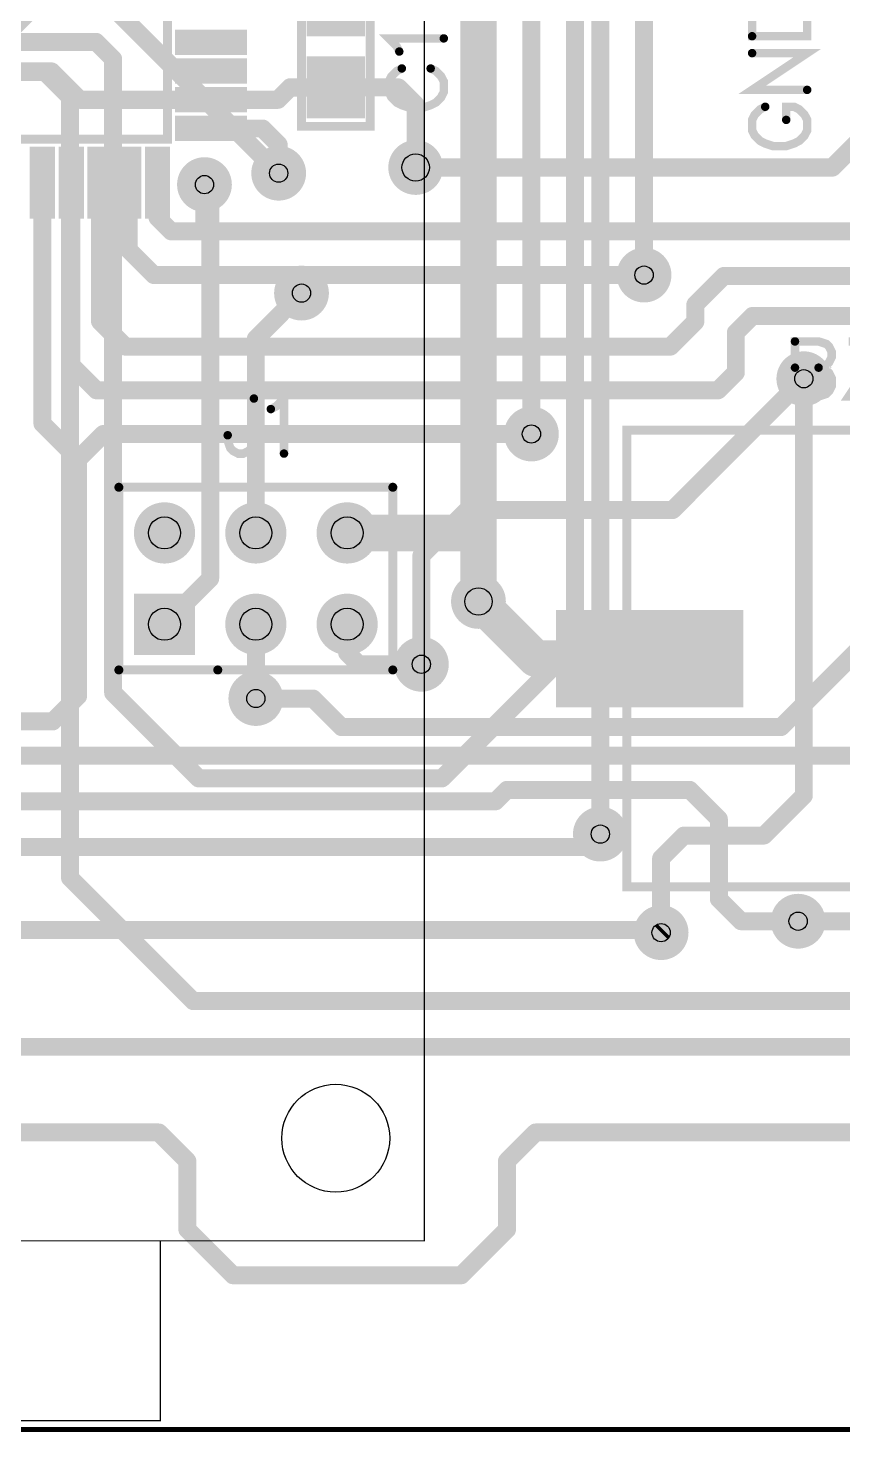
# Model space of a CAD drawing. Extents: x -88 to 103, y -135 to 135.
# Drawn here: x 40.02 to 62.69, y -0.07 to 38.96 of the extents above; entities that cross this region are included whole.
import ezdxf

# ---------------------------------------------------------------- set-up
doc = ezdxf.new("R2010")
doc.units = 0
for name, color, linetype in [('Board_Outline', 13, 'CONTINUOUS'), ('Bottom', 6, 'CONTINUOUS'), ('Bottom_Mask', 10, 'CONTINUOUS'), ('Drill_Bottom', 8, 'CONTINUOUS'), ('Drill_Top', 7, 'CONTINUOUS'), ('Top', 5, 'CONTINUOUS'), ('Top_Assy', 1, 'CONTINUOUS'), ('Top_Mask', 3, 'CONTINUOUS'), ('Top_Paste', 4, 'CONTINUOUS'), ('Top_Silk', 2, 'CONTINUOUS')]:
    doc.layers.add(name, color=color, linetype=linetype)

msp = doc.modelspace()

# ---------------------------------------------------------------- linework, layer by layer
at = {"layer": 'Board_Outline', "linetype": 'CONTINUOUS', "const_width": 0.14}
msp.add_lwpolyline([(-0.0005, 0), (79.9995, 0), (79.9995, 110), (-0.0005, 110), (-0.0005, 0)], dxfattribs=at)
at = {"layer": 'Bottom', "linetype": 'CONTINUOUS'}
for points, const_width in [([(55.9423, 55.5163), (55.9423, 16.5523)], 0.5), ([(55.2393, 54.3013), (55.2393, 21.806)], 0.5), ([(54.0243, 53.0863), (54.0243, 27.6767)], 0.5), ([(57.1573, 32.0955), (57.1573, 42.2318)], 0.5), ([(52.5513, 39.8503), (52.5513, 24.926)], 1.016), ([(46.9945, 34.9286), (42.3902, 39.5328)], 0.5), ([(41.9139, 38.5802), (26.85, 38.5802)], 0.5), ([(42.3902, 38.1039), (41.9139, 38.5802)], 0.5), ([(42.3902, 20.4808), (42.3902, 38.1039)], 0.5), ([(40.4873, 37.7436), (34.3364, 37.7436)], 0.5), ([(41.1903, 37.0406), (40.4873, 37.7436)], 0.5), ([(41.1903, 15.3374), (41.1903, 37.0406)], 0.5), ([(44.9305, 34.611), (45.0893, 34.611)], 0.5), ([(45.0893, 34.611), (45.0893, 23.6561)], 0.5), ([(47.6295, 31.5945), (46.3591, 30.3241)], 0.5), ([(46.3591, 30.3241), (46.3591, 24.926)], 0.5), ([(61.601, 29.213), (61.601, 17.623)], 0.5), ([(52.5513, 24.926), (48.8991, 24.926)], 1.016), ([(52.5513, 23.0211), (52.5513, 24.926)], 1.016), ([(45.0893, 23.6561), (43.8191, 22.386)], 0.5), ([(46.3594, 22.386), (46.3591, 22.386)], 0.5), ([(46.3594, 20.322), (46.3594, 22.386)], 0.5), ([(48.8991, 21.5927), (48.8991, 22.386)], 0.5), ([(55.2393, 21.806), (51.5326, 18.0993)], 0.5), ([(49.2172, 21.2746), (48.8991, 21.5927)], 0.5), ([(50.9636, 21.2746), (49.2172, 21.2746)], 0.5), ([(44.7717, 18.0993), (42.3902, 20.4808)], 0.5), ([(51.5326, 18.0993), (44.7717, 18.0993)], 0.5), ([(61.601, 17.623), (60.4896, 16.5116)], 0.5), ([(58.2669, 16.5116), (57.6318, 15.8766)], 0.5), ([(60.4896, 16.5116), (58.2669, 16.5116)], 0.5), ([(57.6318, 15.8766), (57.6318, 13.8126)], 0.5), ([(44.6203, 11.9074), (41.1903, 15.3374)], 0.5), ([(63.5062, 14.1301), (61.4422, 14.1301)], 0.5), ([(73.3259, 11.9074), (44.6203, 11.9074)], 0.5)]:
    msp.add_lwpolyline(points, dxfattribs=dict(at, const_width=const_width))
for points, const_width in [([(41.7889, 38.5802, 1), (42.0389, 38.5802, 1), (41.7889, 38.5802, 1)], 0.25), ([(41.7889, 38.5802, 1), (42.0389, 38.5802, 1), (41.7889, 38.5802, 1)], 0.25), ([(42.2652, 38.1039, 1), (42.5152, 38.1039, 1), (42.2652, 38.1039, 1)], 0.25), ([(42.2652, 38.1039, 1), (42.5152, 38.1039, 1), (42.2652, 38.1039, 1)], 0.25), ([(40.3623, 37.7436, 1), (40.6123, 37.7436, 1), (40.3623, 37.7436, 1)], 0.25), ([(40.3623, 37.7436, 1), (40.6123, 37.7436, 1), (40.3623, 37.7436, 1)], 0.25), ([(41.0653, 37.0406, 1), (41.3153, 37.0406, 1), (41.0653, 37.0406, 1)], 0.25), ([(41.0653, 37.0406, 1), (41.3153, 37.0406, 1), (41.0653, 37.0406, 1)], 0.25), ([(46.6135, 34.9286, 1), (47.3755, 34.9286, 1), (46.6135, 34.9286, 1)], 0.762), ([(51.1859, 35.0873, 1), (50.4239, 35.0873, 1), (51.1859, 35.0873, 1)], 0.762), ([(45.3115, 34.611, 1), (44.5495, 34.611, 1), (45.3115, 34.611, 1)], 0.762), ([(46.8695, 34.9286, 1), (47.1195, 34.9286, 1), (46.8695, 34.9286, 1)], 0.25), ([(44.8055, 34.611, 1), (45.0555, 34.611, 1), (44.8055, 34.611, 1)], 0.25), ([(44.9643, 34.611, 1), (45.2143, 34.611, 1), (44.9643, 34.611, 1)], 0.25), ([(44.9643, 34.611, 1), (45.2143, 34.611, 1), (44.9643, 34.611, 1)], 0.25), ([(57.5383, 32.0955, 1), (56.7763, 32.0955, 1), (57.5383, 32.0955, 1)], 0.762), ([(48.0105, 31.5945, 1), (47.2485, 31.5945, 1), (48.0105, 31.5945, 1)], 0.762), ([(57.0323, 32.0955, 1), (57.2823, 32.0955, 1), (57.0323, 32.0955, 1)], 0.25), ([(47.5045, 31.5945, 1), (47.7545, 31.5945, 1), (47.5045, 31.5945, 1)], 0.25), ([(46.2341, 30.3241, 1), (46.4841, 30.3241, 1), (46.2341, 30.3241, 1)], 0.25), ([(46.2341, 30.3241, 1), (46.4841, 30.3241, 1), (46.2341, 30.3241, 1)], 0.25), ([(61.982, 29.213, 1), (61.22, 29.213, 1), (61.982, 29.213, 1)], 0.762), ([(61.476, 29.213, 1), (61.726, 29.213, 1), (61.476, 29.213, 1)], 0.25), ([(54.4053, 27.6767, 1), (53.6433, 27.6767, 1), (54.4053, 27.6767, 1)], 0.762), ([(53.8993, 27.6767, 1), (54.1493, 27.6767, 1), (53.8993, 27.6767, 1)], 0.25), ([(44.1938, 24.926, 1), (43.4445, 24.926, 1), (44.1938, 24.926, 1)], 0.7493), ([(46.7338, 24.926, 1), (45.9845, 24.926, 1), (46.7338, 24.926, 1)], 0.7493), ([(49.2738, 24.926, 1), (48.5245, 24.926, 1), (49.2738, 24.926, 1)], 0.7493), ([(48.6451, 24.926, 1), (49.1531, 24.926, 1), (48.6451, 24.926, 1)], 0.508), ([(52.2973, 24.926, 1), (52.8053, 24.926, 1), (52.2973, 24.926, 1)], 0.508), ([(52.2973, 24.926, 1), (52.8053, 24.926, 1), (52.2973, 24.926, 1)], 0.508), ([(52.2973, 24.926, 1), (52.8053, 24.926, 1), (52.2973, 24.926, 1)], 0.508), ([(46.2341, 24.926, 1), (46.4841, 24.926, 1), (46.2341, 24.926, 1)], 0.25), ([(44.9643, 23.6561, 1), (45.2143, 23.6561, 1), (44.9643, 23.6561, 1)], 0.25), ([(44.9643, 23.6561, 1), (45.2143, 23.6561, 1), (44.9643, 23.6561, 1)], 0.25), ([(52.9323, 23.0211, 1), (52.1703, 23.0211, 1), (52.9323, 23.0211, 1)], 0.762), ([(52.2973, 23.0211, 1), (52.8053, 23.0211, 1), (52.2973, 23.0211, 1)], 0.508), ([(46.7338, 22.386, 1), (45.9845, 22.386, 1), (46.7338, 22.386, 1)], 0.7493), ([(49.2738, 22.386, 1), (48.5245, 22.386, 1), (49.2738, 22.386, 1)], 0.7493), ([(43.6941, 22.386, 1), (43.9441, 22.386, 1), (43.6941, 22.386, 1)], 0.25), ([(46.2344, 22.386, 1), (46.4844, 22.386, 1), (46.2344, 22.386, 1)], 0.25), ([(46.2344, 22.386, 1), (46.4844, 22.386, 1), (46.2344, 22.386, 1)], 0.25), ([(48.7741, 22.386, 1), (49.0241, 22.386, 1), (48.7741, 22.386, 1)], 0.25), ([(51.3446, 21.2746, 1), (50.5826, 21.2746, 1), (51.3446, 21.2746, 1)], 0.762), ([(55.1143, 21.806, 1), (55.3643, 21.806, 1), (55.1143, 21.806, 1)], 0.25), ([(55.1143, 21.806, 1), (55.3643, 21.806, 1), (55.1143, 21.806, 1)], 0.25), ([(48.7741, 21.5927, 1), (49.0241, 21.5927, 1), (48.7741, 21.5927, 1)], 0.25), ([(48.7741, 21.5927, 1), (49.0241, 21.5927, 1), (48.7741, 21.5927, 1)], 0.25), ([(49.0922, 21.2746, 1), (49.3422, 21.2746, 1), (49.0922, 21.2746, 1)], 0.25), ([(49.0922, 21.2746, 1), (49.3422, 21.2746, 1), (49.0922, 21.2746, 1)], 0.25), ([(50.8386, 21.2746, 1), (51.0886, 21.2746, 1), (50.8386, 21.2746, 1)], 0.25), ([(45.9784, 20.322, 1), (46.7404, 20.322, 1), (45.9784, 20.322, 1)], 0.762), ([(42.2652, 20.4808, 1), (42.5152, 20.4808, 1), (42.2652, 20.4808, 1)], 0.25), ([(42.2652, 20.4808, 1), (42.5152, 20.4808, 1), (42.2652, 20.4808, 1)], 0.25), ([(46.2344, 20.322, 1), (46.4844, 20.322, 1), (46.2344, 20.322, 1)], 0.25), ([(44.6467, 18.0993, 1), (44.8967, 18.0993, 1), (44.6467, 18.0993, 1)], 0.25), ([(44.6467, 18.0993, 1), (44.8967, 18.0993, 1), (44.6467, 18.0993, 1)], 0.25), ([(51.4076, 18.0993, 1), (51.6576, 18.0993, 1), (51.4076, 18.0993, 1)], 0.25), ([(51.4076, 18.0993, 1), (51.6576, 18.0993, 1), (51.4076, 18.0993, 1)], 0.25), ([(61.476, 17.623, 1), (61.726, 17.623, 1), (61.476, 17.623, 1)], 0.25), ([(61.476, 17.623, 1), (61.726, 17.623, 1), (61.476, 17.623, 1)], 0.25), ([(56.3233, 16.5523, 1), (55.5613, 16.5523, 1), (56.3233, 16.5523, 1)], 0.762), ([(55.8173, 16.5523, 1), (56.0673, 16.5523, 1), (55.8173, 16.5523, 1)], 0.25), ([(58.1419, 16.5116, 1), (58.3919, 16.5116, 1), (58.1419, 16.5116, 1)], 0.25), ([(58.1419, 16.5116, 1), (58.3919, 16.5116, 1), (58.1419, 16.5116, 1)], 0.25), ([(60.3646, 16.5116, 1), (60.6146, 16.5116, 1), (60.3646, 16.5116, 1)], 0.25), ([(60.3646, 16.5116, 1), (60.6146, 16.5116, 1), (60.3646, 16.5116, 1)], 0.25), ([(57.5068, 15.8766, 1), (57.7568, 15.8766, 1), (57.5068, 15.8766, 1)], 0.25), ([(57.5068, 15.8766, 1), (57.7568, 15.8766, 1), (57.5068, 15.8766, 1)], 0.25), ([(41.0653, 15.3374, 1), (41.3153, 15.3374, 1), (41.0653, 15.3374, 1)], 0.25), ([(41.0653, 15.3374, 1), (41.3153, 15.3374, 1), (41.0653, 15.3374, 1)], 0.25), ([(61.8232, 14.1301, 1), (61.0612, 14.1301, 1), (61.8232, 14.1301, 1)], 0.762), ([(58.0128, 13.8126, 1), (57.2508, 13.8126, 1), (58.0128, 13.8126, 1)], 0.762), ([(57.5068, 13.8126, 1), (57.7568, 13.8126, 1), (57.5068, 13.8126, 1)], 0.25), ([(61.3172, 14.1301, 1), (61.5672, 14.1301, 1), (61.3172, 14.1301, 1)], 0.25), ([(44.4953, 11.9074, 1), (44.7453, 11.9074, 1), (44.4953, 11.9074, 1)], 0.25), ([(44.4953, 11.9074, 1), (44.7453, 11.9074, 1), (44.4953, 11.9074, 1)], 0.25)]:
    msp.add_lwpolyline(points, format="xyb", dxfattribs=dict(at, const_width=const_width))
at = {"layer": 'Bottom'}
msp.add_solid([(43.0698, 23.1353), (44.5684, 23.1353), (43.0698, 21.6367), (44.5684, 21.6367)], dxfattribs=at)
at = {"layer": 'Bottom_Mask', "linetype": 'CONTINUOUS', "const_width": 0.8513}
for points in [[(44.2448, 24.926, 1), (43.3935, 24.926, 1), (44.2448, 24.926, 1)], [(43.3935, 24.926, 1), (44.2448, 24.926, 1), (43.3935, 24.926, 1)], [(46.7848, 24.926, 1), (45.9335, 24.926, 1), (46.7848, 24.926, 1)], [(45.9335, 24.926, 1), (46.7848, 24.926, 1), (45.9335, 24.926, 1)], [(49.3248, 24.926, 1), (48.4735, 24.926, 1), (49.3248, 24.926, 1)], [(48.4735, 24.926, 1), (49.3248, 24.926, 1), (48.4735, 24.926, 1)], [(46.7848, 22.386, 1), (45.9335, 22.386, 1), (46.7848, 22.386, 1)], [(45.9335, 22.386, 1), (46.7848, 22.386, 1), (45.9335, 22.386, 1)], [(49.3248, 22.386, 1), (48.4735, 22.386, 1), (49.3248, 22.386, 1)], [(48.4735, 22.386, 1), (49.3248, 22.386, 1), (48.4735, 22.386, 1)]]:
    msp.add_lwpolyline(points, format="xyb", dxfattribs=at)
at = {"layer": 'Bottom_Mask'}
msp.add_solid([(42.9678, 23.2373), (44.6704, 23.2373), (42.9678, 21.5347), (44.6704, 21.5347)], dxfattribs=at)
at = {"layer": 'Drill_Bottom'}
for centre, radius in [((46.9945, 34.9286), 0.254), ((50.8049, 35.0873), 0.381), ((44.9305, 34.611), 0.254), ((57.1573, 32.0955), 0.254), ((47.6295, 31.5945), 0.254), ((61.601, 29.213), 0.254), ((54.0243, 27.6767), 0.254), ((43.8191, 24.926), 0.4445), ((46.3591, 24.926), 0.4445), ((48.8991, 24.926), 0.4445), ((52.5513, 23.0211), 0.381), ((43.8191, 22.386), 0.4445), ((46.3591, 22.386), 0.4445), ((48.8991, 22.386), 0.4445), ((50.9636, 21.2746), 0.254), ((46.3594, 20.322), 0.254), ((55.9423, 16.5523), 0.254), ((57.6318, 13.8126), 0.254), ((61.4422, 14.1301), 0.254), ((48.5826, 8.0971), 1.5)]:
    msp.add_circle(centre, radius, dxfattribs=at)
at = {"layer": 'Drill_Top'}
for centre, radius in [((46.9945, 34.9286), 0.254), ((50.8049, 35.0873), 0.381), ((44.9305, 34.611), 0.254), ((57.1573, 32.0955), 0.254), ((47.6295, 31.5945), 0.254), ((61.601, 29.213), 0.254), ((54.0243, 27.6767), 0.254), ((43.8191, 24.926), 0.4445), ((46.3591, 24.926), 0.4445), ((48.8991, 24.926), 0.4445), ((52.5513, 23.0211), 0.381), ((43.8191, 22.386), 0.4445), ((46.3591, 22.386), 0.4445), ((48.8991, 22.386), 0.4445), ((50.9636, 21.2746), 0.254), ((46.3594, 20.322), 0.254), ((55.9423, 16.5523), 0.254), ((57.6318, 13.8126), 0.254), ((61.4422, 14.1301), 0.254), ((48.5826, 8.0971), 1.5)]:
    msp.add_circle(centre, radius, dxfattribs=at)
at = {"layer": 'Top', "linetype": 'CONTINUOUS'}
for points, const_width in [([(39.1902, 38.5555), (40.0062, 39.3715)], 0.5), ([(36.5159, 37.7555), (40.6746, 37.7555)], 0.508), ([(40.6746, 37.7555), (41.4586, 36.9715)], 0.508), ([(46.9735, 36.9715), (47.3164, 37.3145)], 0.508), ([(47.3164, 37.3145), (48.5851, 37.3145)], 0.508), ([(50.3242, 37.3145), (48.5851, 37.3145)], 0.5), ([(50.8049, 36.8338), (50.3242, 37.3145)], 0.5), ([(41.4586, 36.9715), (45.1159, 36.9715)], 0.508), ([(45.1159, 36.9715), (46.9735, 36.9715)], 0.508), ([(50.8049, 35.0873), (50.8049, 36.8338)], 0.5), ([(63.983, 36.6755), (62.3948, 35.0873)], 0.508), ([(45.1159, 36.1715), (46.5453, 36.1715)], 0.5), ([(46.5453, 36.1715), (46.9945, 35.7224)], 0.5), ([(46.9945, 35.7224), (46.9945, 34.9286)], 0.5), ([(62.3948, 35.0873), (50.8049, 35.0873)], 0.508), ([(40.4239, 34.6635), (40.4239, 27.9647)], 0.5), ([(41.2239, 29.5948), (41.2239, 34.6635)], 0.5), ([(42.0239, 34.6635), (42.0239, 30.8097)], 0.5), ([(42.8239, 34.6635), (42.8239, 32.7986)], 0.5), ([(43.6239, 34.6635), (43.6239, 33.6949)], 0.5), ([(44.9305, 33.3105), (44.9305, 34.611)], 0.5), ([(44.9305, 33.3105), (44.9305, 34.611)], 0.5), ([(43.6239, 33.6949), (44.0083, 33.3105)], 0.5), ([(44.0083, 33.3105), (44.9305, 33.3105)], 0.5), ([(73.1602, 33.3105), (44.9305, 33.3105)], 0.5), ([(42.8239, 32.7986), (43.5269, 32.0955)], 0.5), ([(43.5269, 32.0955), (47.6295, 32.0955)], 0.5), ([(47.6295, 32.0955), (47.6295, 31.5945)], 0.5), ([(57.1573, 32.0955), (47.6295, 32.0955)], 0.5), ([(58.5844, 31.2769), (59.3783, 32.0708)], 0.5), ([(59.3783, 32.0708), (73.191, 32.0708)], 0.5), ([(58.5844, 30.8006), (58.5844, 31.2769)], 0.5), ([(42.0239, 30.8097), (42.7269, 30.1067)], 0.5), ([(57.8905, 30.1067), (58.5844, 30.8006)], 0.5), ([(60.1721, 30.9594), (59.71, 30.4973)], 0.5), ([(69.063, 30.9594), (60.1721, 30.9594)], 0.5), ([(59.71, 30.4973), (59.71, 29.3859)], 0.5), ([(42.7269, 30.1067), (57.8905, 30.1067)], 0.5), ([(41.9269, 28.8917), (41.2239, 29.5948)], 0.5), ([(57.9494, 25.5613), (61.601, 29.213)], 0.5), ([(59.71, 29.3859), (59.2158, 28.8917)], 0.5), ([(59.2158, 28.8917), (41.9269, 28.8917)], 0.5), ([(40.4239, 27.9647), (41.4148, 26.9737)], 0.5), ([(41.4148, 26.9737), (42.1178, 27.6767)], 0.5), ([(42.1178, 27.6767), (54.0243, 27.6767)], 0.5), ([(41.4148, 26.9737), (41.4148, 20.3883)], 0.5), ([(50.9636, 24.2912), (52.2338, 25.5613)], 0.5), ([(52.2338, 25.5613), (57.9494, 25.5613)], 0.5), ([(50.9636, 21.2746), (50.9636, 24.2912)], 0.5), ([(52.5513, 23.0211), (54.139, 21.4334)], 1.016), ([(64.6176, 23.1798), (60.9659, 19.5282)], 0.5), ([(54.139, 21.4334), (57.3143, 21.4334)], 1.016), ([(41.4148, 20.3883), (40.7118, 19.6853)], 0.5), ([(47.9471, 20.322), (46.3594, 20.322)], 0.5), ([(48.7409, 19.5282), (47.9471, 20.322)], 0.5), ([(40.7118, 19.6853), (16.0696, 19.6853)], 0.5), ([(60.9659, 19.5282), (48.7409, 19.5282)], 0.5), ([(6.5332, 18.7344), (71.127, 18.7344)], 0.5), ([(53.0276, 17.4642), (53.3451, 17.7818)], 0.5), ([(53.3451, 17.7818), (58.4257, 17.7818)], 0.5), ([(58.4257, 17.7818), (59.2379, 16.9696)], 0.5), ([(24.2908, 17.4642), (53.0276, 17.4642)], 0.5), ([(59.2379, 16.9696), (59.2379, 14.7468)], 0.5), ([(55.9423, 16.5523), (55.9423, 16.1941)], 0.5), ([(55.9423, 16.1941), (19.2103, 16.1941)], 0.5), ([(59.2379, 14.7468), (59.8546, 14.1301)], 0.5), ([(57.7008, 13.8816), (30.4769, 13.8816)], 0.5), ([(57.6318, 13.8126), (57.7008, 13.8816)], 0.5), ([(59.8546, 14.1301), (61.4422, 14.1301)], 0.5), ([(76.4317, 10.6373), (28.5534, 10.6373)], 0.5), ([(43.6604, 8.2558), (21.433, 8.2558)], 0.5), ([(44.4542, 7.4619), (43.6604, 8.2558)], 0.5), ([(54.139, 8.2558), (53.3451, 7.4619)], 0.5), ([(74.1436, 8.2558), (54.139, 8.2558)], 0.5), ([(44.4542, 5.5567), (44.4542, 7.4619)], 0.5), ([(53.3451, 7.4619), (53.3451, 5.5567)], 0.5), ([(45.7243, 4.2866), (44.4542, 5.5567)], 0.5), ([(53.3451, 5.5567), (52.075, 4.2866)], 0.5), ([(52.075, 4.2866), (45.7243, 4.2866)], 0.5)]:
    msp.add_lwpolyline(points, dxfattribs=dict(at, const_width=const_width))
for points, const_width in [([(40.5476, 37.7555, 1), (40.8016, 37.7555, 1), (40.5476, 37.7555, 1)], 0.254), ([(40.5476, 37.7555, 1), (40.8016, 37.7555, 1), (40.5476, 37.7555, 1)], 0.254), ([(47.1894, 37.3145, 1), (47.4434, 37.3145, 1), (47.1894, 37.3145, 1)], 0.254), ([(47.1894, 37.3145, 1), (47.4434, 37.3145, 1), (47.1894, 37.3145, 1)], 0.254), ([(48.4581, 37.3145, 1), (48.7121, 37.3145, 1), (48.4581, 37.3145, 1)], 0.254), ([(48.4601, 37.3145, 1), (48.7101, 37.3145, 1), (48.4601, 37.3145, 1)], 0.25), ([(50.1992, 37.3145, 1), (50.4492, 37.3145, 1), (50.1992, 37.3145, 1)], 0.25), ([(50.1992, 37.3145, 1), (50.4492, 37.3145, 1), (50.1992, 37.3145, 1)], 0.25), ([(41.3316, 36.9715, 1), (41.5856, 36.9715, 1), (41.3316, 36.9715, 1)], 0.254), ([(41.3316, 36.9715, 1), (41.5856, 36.9715, 1), (41.3316, 36.9715, 1)], 0.254), ([(44.9889, 36.9715, 1), (45.2429, 36.9715, 1), (44.9889, 36.9715, 1)], 0.254), ([(44.9889, 36.9715, 1), (45.2429, 36.9715, 1), (44.9889, 36.9715, 1)], 0.254), ([(46.8465, 36.9715, 1), (47.1005, 36.9715, 1), (46.8465, 36.9715, 1)], 0.254), ([(46.8465, 36.9715, 1), (47.1005, 36.9715, 1), (46.8465, 36.9715, 1)], 0.254), ([(50.6799, 36.8338, 1), (50.9299, 36.8338, 1), (50.6799, 36.8338, 1)], 0.25), ([(50.6799, 36.8338, 1), (50.9299, 36.8338, 1), (50.6799, 36.8338, 1)], 0.25), ([(44.9909, 36.1715, 1), (45.2409, 36.1715, 1), (44.9909, 36.1715, 1)], 0.25), ([(46.4203, 36.1715, 1), (46.6703, 36.1715, 1), (46.4203, 36.1715, 1)], 0.25), ([(46.4203, 36.1715, 1), (46.6703, 36.1715, 1), (46.4203, 36.1715, 1)], 0.25), ([(46.8695, 35.7224, 1), (47.1195, 35.7224, 1), (46.8695, 35.7224, 1)], 0.25), ([(46.8695, 35.7224, 1), (47.1195, 35.7224, 1), (46.8695, 35.7224, 1)], 0.25), ([(46.6135, 34.9286, 1), (47.3755, 34.9286, 1), (46.6135, 34.9286, 1)], 0.762), ([(51.1859, 35.0873, 1), (50.4239, 35.0873, 1), (51.1859, 35.0873, 1)], 0.762), ([(45.3115, 34.611, 1), (44.5495, 34.611, 1), (45.3115, 34.611, 1)], 0.762), ([(46.8695, 34.9286, 1), (47.1195, 34.9286, 1), (46.8695, 34.9286, 1)], 0.25), ([(50.6779, 35.0873, 1), (50.9319, 35.0873, 1), (50.6779, 35.0873, 1)], 0.254), ([(50.6799, 35.0873, 1), (50.9299, 35.0873, 1), (50.6799, 35.0873, 1)], 0.25), ([(62.2678, 35.0873, 1), (62.5218, 35.0873, 1), (62.2678, 35.0873, 1)], 0.254), ([(62.2678, 35.0873, 1), (62.5218, 35.0873, 1), (62.2678, 35.0873, 1)], 0.254), ([(40.2989, 34.6635, 1), (40.5489, 34.6635, 1), (40.2989, 34.6635, 1)], 0.25), ([(41.0989, 34.6635, 1), (41.3489, 34.6635, 1), (41.0989, 34.6635, 1)], 0.25), ([(41.8989, 34.6635, 1), (42.1489, 34.6635, 1), (41.8989, 34.6635, 1)], 0.25), ([(42.6989, 34.6635, 1), (42.9489, 34.6635, 1), (42.6989, 34.6635, 1)], 0.25), ([(43.4989, 34.6635, 1), (43.7489, 34.6635, 1), (43.4989, 34.6635, 1)], 0.25), ([(44.8055, 34.611, 1), (45.0555, 34.611, 1), (44.8055, 34.611, 1)], 0.25), ([(44.8055, 34.611, 1), (45.0555, 34.611, 1), (44.8055, 34.611, 1)], 0.25), ([(43.4989, 33.6949, 1), (43.7489, 33.6949, 1), (43.4989, 33.6949, 1)], 0.25), ([(43.4989, 33.6949, 1), (43.7489, 33.6949, 1), (43.4989, 33.6949, 1)], 0.25), ([(43.8833, 33.3105, 1), (44.1333, 33.3105, 1), (43.8833, 33.3105, 1)], 0.25), ([(43.8833, 33.3105, 1), (44.1333, 33.3105, 1), (43.8833, 33.3105, 1)], 0.25), ([(44.8055, 33.3105, 1), (45.0555, 33.3105, 1), (44.8055, 33.3105, 1)], 0.25), ([(44.8055, 33.3105, 1), (45.0555, 33.3105, 1), (44.8055, 33.3105, 1)], 0.25), ([(44.8055, 33.3105, 1), (45.0555, 33.3105, 1), (44.8055, 33.3105, 1)], 0.25), ([(44.8055, 33.3105, 1), (45.0555, 33.3105, 1), (44.8055, 33.3105, 1)], 0.25), ([(42.6989, 32.7986, 1), (42.9489, 32.7986, 1), (42.6989, 32.7986, 1)], 0.25), ([(42.6989, 32.7986, 1), (42.9489, 32.7986, 1), (42.6989, 32.7986, 1)], 0.25), ([(57.5383, 32.0955, 1), (56.7763, 32.0955, 1), (57.5383, 32.0955, 1)], 0.762), ([(43.4019, 32.0955, 1), (43.6519, 32.0955, 1), (43.4019, 32.0955, 1)], 0.25), ([(43.4019, 32.0955, 1), (43.6519, 32.0955, 1), (43.4019, 32.0955, 1)], 0.25), ([(48.0105, 31.5945, 1), (47.2485, 31.5945, 1), (48.0105, 31.5945, 1)], 0.762), ([(47.5045, 32.0955, 1), (47.7545, 32.0955, 1), (47.5045, 32.0955, 1)], 0.25), ([(47.5045, 32.0955, 1), (47.7545, 32.0955, 1), (47.5045, 32.0955, 1)], 0.25), ([(47.5045, 32.0955, 1), (47.7545, 32.0955, 1), (47.5045, 32.0955, 1)], 0.25), ([(57.0323, 32.0955, 1), (57.2823, 32.0955, 1), (57.0323, 32.0955, 1)], 0.25), ([(59.2533, 32.0708, 1), (59.5033, 32.0708, 1), (59.2533, 32.0708, 1)], 0.25), ([(59.2533, 32.0708, 1), (59.5033, 32.0708, 1), (59.2533, 32.0708, 1)], 0.25), ([(47.5045, 31.5945, 1), (47.7545, 31.5945, 1), (47.5045, 31.5945, 1)], 0.25), ([(58.4594, 31.2769, 1), (58.7094, 31.2769, 1), (58.4594, 31.2769, 1)], 0.25), ([(58.4594, 31.2769, 1), (58.7094, 31.2769, 1), (58.4594, 31.2769, 1)], 0.25), ([(41.8989, 30.8097, 1), (42.1489, 30.8097, 1), (41.8989, 30.8097, 1)], 0.25), ([(41.8989, 30.8097, 1), (42.1489, 30.8097, 1), (41.8989, 30.8097, 1)], 0.25), ([(58.4594, 30.8006, 1), (58.7094, 30.8006, 1), (58.4594, 30.8006, 1)], 0.25), ([(58.4594, 30.8006, 1), (58.7094, 30.8006, 1), (58.4594, 30.8006, 1)], 0.25), ([(60.0471, 30.9594, 1), (60.2971, 30.9594, 1), (60.0471, 30.9594, 1)], 0.25), ([(60.0471, 30.9594, 1), (60.2971, 30.9594, 1), (60.0471, 30.9594, 1)], 0.25), ([(59.585, 30.4973, 1), (59.835, 30.4973, 1), (59.585, 30.4973, 1)], 0.25), ([(59.585, 30.4973, 1), (59.835, 30.4973, 1), (59.585, 30.4973, 1)], 0.25), ([(42.6019, 30.1067, 1), (42.8519, 30.1067, 1), (42.6019, 30.1067, 1)], 0.25), ([(42.6019, 30.1067, 1), (42.8519, 30.1067, 1), (42.6019, 30.1067, 1)], 0.25), ([(57.7655, 30.1067, 1), (58.0155, 30.1067, 1), (57.7655, 30.1067, 1)], 0.25), ([(57.7655, 30.1067, 1), (58.0155, 30.1067, 1), (57.7655, 30.1067, 1)], 0.25), ([(41.0989, 29.5948, 1), (41.3489, 29.5948, 1), (41.0989, 29.5948, 1)], 0.25), ([(41.0989, 29.5948, 1), (41.3489, 29.5948, 1), (41.0989, 29.5948, 1)], 0.25), ([(61.982, 29.213, 1), (61.22, 29.213, 1), (61.982, 29.213, 1)], 0.762), ([(59.585, 29.3859, 1), (59.835, 29.3859, 1), (59.585, 29.3859, 1)], 0.25), ([(59.585, 29.3859, 1), (59.835, 29.3859, 1), (59.585, 29.3859, 1)], 0.25), ([(61.476, 29.213, 1), (61.726, 29.213, 1), (61.476, 29.213, 1)], 0.25), ([(41.8019, 28.8917, 1), (42.0519, 28.8917, 1), (41.8019, 28.8917, 1)], 0.25), ([(41.8019, 28.8917, 1), (42.0519, 28.8917, 1), (41.8019, 28.8917, 1)], 0.25), ([(59.0908, 28.8917, 1), (59.3408, 28.8917, 1), (59.0908, 28.8917, 1)], 0.25), ([(59.0908, 28.8917, 1), (59.3408, 28.8917, 1), (59.0908, 28.8917, 1)], 0.25), ([(40.2989, 27.9647, 1), (40.5489, 27.9647, 1), (40.2989, 27.9647, 1)], 0.25), ([(40.2989, 27.9647, 1), (40.5489, 27.9647, 1), (40.2989, 27.9647, 1)], 0.25), ([(54.4053, 27.6767, 1), (53.6433, 27.6767, 1), (54.4053, 27.6767, 1)], 0.762), ([(41.9928, 27.6767, 1), (42.2428, 27.6767, 1), (41.9928, 27.6767, 1)], 0.25), ([(41.9928, 27.6767, 1), (42.2428, 27.6767, 1), (41.9928, 27.6767, 1)], 0.25), ([(53.8993, 27.6767, 1), (54.1493, 27.6767, 1), (53.8993, 27.6767, 1)], 0.25), ([(41.2898, 26.9737, 1), (41.5398, 26.9737, 1), (41.2898, 26.9737, 1)], 0.25), ([(41.2898, 26.9737, 1), (41.5398, 26.9737, 1), (41.2898, 26.9737, 1)], 0.25), ([(41.2898, 26.9737, 1), (41.5398, 26.9737, 1), (41.2898, 26.9737, 1)], 0.25), ([(52.1088, 25.5613, 1), (52.3588, 25.5613, 1), (52.1088, 25.5613, 1)], 0.25), ([(52.1088, 25.5613, 1), (52.3588, 25.5613, 1), (52.1088, 25.5613, 1)], 0.25), ([(57.8244, 25.5613, 1), (58.0744, 25.5613, 1), (57.8244, 25.5613, 1)], 0.25), ([(57.8244, 25.5613, 1), (58.0744, 25.5613, 1), (57.8244, 25.5613, 1)], 0.25), ([(44.1938, 24.926, 1), (43.4445, 24.926, 1), (44.1938, 24.926, 1)], 0.7493), ([(46.7338, 24.926, 1), (45.9845, 24.926, 1), (46.7338, 24.926, 1)], 0.7493), ([(49.2738, 24.926, 1), (48.5245, 24.926, 1), (49.2738, 24.926, 1)], 0.7493), ([(50.8386, 24.2912, 1), (51.0886, 24.2912, 1), (50.8386, 24.2912, 1)], 0.25), ([(50.8386, 24.2912, 1), (51.0886, 24.2912, 1), (50.8386, 24.2912, 1)], 0.25), ([(52.9323, 23.0211, 1), (52.1703, 23.0211, 1), (52.9323, 23.0211, 1)], 0.762), ([(52.2973, 23.0211, 1), (52.8053, 23.0211, 1), (52.2973, 23.0211, 1)], 0.508), ([(46.7338, 22.386, 1), (45.9845, 22.386, 1), (46.7338, 22.386, 1)], 0.7493), ([(49.2738, 22.386, 1), (48.5245, 22.386, 1), (49.2738, 22.386, 1)], 0.7493), ([(51.3446, 21.2746, 1), (50.5826, 21.2746, 1), (51.3446, 21.2746, 1)], 0.762), ([(53.885, 21.4334, 1), (54.393, 21.4334, 1), (53.885, 21.4334, 1)], 0.508), ([(53.885, 21.4334, 1), (54.393, 21.4334, 1), (53.885, 21.4334, 1)], 0.508), ([(57.0603, 21.4334, 1), (57.5683, 21.4334, 1), (57.0603, 21.4334, 1)], 0.508), ([(50.8386, 21.2746, 1), (51.0886, 21.2746, 1), (50.8386, 21.2746, 1)], 0.25), ([(45.9784, 20.322, 1), (46.7404, 20.322, 1), (45.9784, 20.322, 1)], 0.762), ([(41.2898, 20.3883, 1), (41.5398, 20.3883, 1), (41.2898, 20.3883, 1)], 0.25), ([(41.2898, 20.3883, 1), (41.5398, 20.3883, 1), (41.2898, 20.3883, 1)], 0.25), ([(46.2344, 20.322, 1), (46.4844, 20.322, 1), (46.2344, 20.322, 1)], 0.25), ([(47.8221, 20.322, 1), (48.0721, 20.322, 1), (47.8221, 20.322, 1)], 0.25), ([(47.8221, 20.322, 1), (48.0721, 20.322, 1), (47.8221, 20.322, 1)], 0.25), ([(40.5868, 19.6853, 1), (40.8368, 19.6853, 1), (40.5868, 19.6853, 1)], 0.25), ([(40.5868, 19.6853, 1), (40.8368, 19.6853, 1), (40.5868, 19.6853, 1)], 0.25), ([(48.6159, 19.5282, 1), (48.8659, 19.5282, 1), (48.6159, 19.5282, 1)], 0.25), ([(48.6159, 19.5282, 1), (48.8659, 19.5282, 1), (48.6159, 19.5282, 1)], 0.25), ([(60.8409, 19.5282, 1), (61.0909, 19.5282, 1), (60.8409, 19.5282, 1)], 0.25), ([(60.8409, 19.5282, 1), (61.0909, 19.5282, 1), (60.8409, 19.5282, 1)], 0.25), ([(53.2201, 17.7818, 1), (53.4701, 17.7818, 1), (53.2201, 17.7818, 1)], 0.25), ([(53.2201, 17.7818, 1), (53.4701, 17.7818, 1), (53.2201, 17.7818, 1)], 0.25), ([(58.3007, 17.7818, 1), (58.5507, 17.7818, 1), (58.3007, 17.7818, 1)], 0.25), ([(58.3007, 17.7818, 1), (58.5507, 17.7818, 1), (58.3007, 17.7818, 1)], 0.25), ([(52.9026, 17.4642, 1), (53.1526, 17.4642, 1), (52.9026, 17.4642, 1)], 0.25), ([(52.9026, 17.4642, 1), (53.1526, 17.4642, 1), (52.9026, 17.4642, 1)], 0.25), ([(56.3233, 16.5523, 1), (55.5613, 16.5523, 1), (56.3233, 16.5523, 1)], 0.762), ([(59.1129, 16.9696, 1), (59.3629, 16.9696, 1), (59.1129, 16.9696, 1)], 0.25), ([(59.1129, 16.9696, 1), (59.3629, 16.9696, 1), (59.1129, 16.9696, 1)], 0.25), ([(55.8173, 16.5523, 1), (56.0673, 16.5523, 1), (55.8173, 16.5523, 1)], 0.25), ([(55.8173, 16.1941, 1), (56.0673, 16.1941, 1), (55.8173, 16.1941, 1)], 0.25), ([(55.8173, 16.1941, 1), (56.0673, 16.1941, 1), (55.8173, 16.1941, 1)], 0.25), ([(59.1129, 14.7468, 1), (59.3629, 14.7468, 1), (59.1129, 14.7468, 1)], 0.25), ([(59.1129, 14.7468, 1), (59.3629, 14.7468, 1), (59.1129, 14.7468, 1)], 0.25), ([(61.8232, 14.1301, 1), (61.0612, 14.1301, 1), (61.8232, 14.1301, 1)], 0.762), ([(58.0128, 13.8126, 1), (57.2508, 13.8126, 1), (58.0128, 13.8126, 1)], 0.762), ([(57.5068, 13.8126, 1), (57.7568, 13.8126, 1), (57.5068, 13.8126, 1)], 0.25), ([(57.5758, 13.8816, 1), (57.8258, 13.8816, 1), (57.5758, 13.8816, 1)], 0.25), ([(57.5758, 13.8816, 1), (57.8258, 13.8816, 1), (57.5758, 13.8816, 1)], 0.25), ([(59.7296, 14.1301, 1), (59.9796, 14.1301, 1), (59.7296, 14.1301, 1)], 0.25), ([(59.7296, 14.1301, 1), (59.9796, 14.1301, 1), (59.7296, 14.1301, 1)], 0.25), ([(61.3172, 14.1301, 1), (61.5672, 14.1301, 1), (61.3172, 14.1301, 1)], 0.25), ([(43.5354, 8.2558, 1), (43.7854, 8.2558, 1), (43.5354, 8.2558, 1)], 0.25), ([(43.5354, 8.2558, 1), (43.7854, 8.2558, 1), (43.5354, 8.2558, 1)], 0.25), ([(54.014, 8.2558, 1), (54.264, 8.2558, 1), (54.014, 8.2558, 1)], 0.25), ([(54.014, 8.2558, 1), (54.264, 8.2558, 1), (54.014, 8.2558, 1)], 0.25), ([(44.3292, 7.4619, 1), (44.5792, 7.4619, 1), (44.3292, 7.4619, 1)], 0.25), ([(44.3292, 7.4619, 1), (44.5792, 7.4619, 1), (44.3292, 7.4619, 1)], 0.25), ([(53.2201, 7.4619, 1), (53.4701, 7.4619, 1), (53.2201, 7.4619, 1)], 0.25), ([(53.2201, 7.4619, 1), (53.4701, 7.4619, 1), (53.2201, 7.4619, 1)], 0.25), ([(44.3292, 5.5567, 1), (44.5792, 5.5567, 1), (44.3292, 5.5567, 1)], 0.25), ([(44.3292, 5.5567, 1), (44.5792, 5.5567, 1), (44.3292, 5.5567, 1)], 0.25), ([(53.2201, 5.5567, 1), (53.4701, 5.5567, 1), (53.2201, 5.5567, 1)], 0.25), ([(53.2201, 5.5567, 1), (53.4701, 5.5567, 1), (53.2201, 5.5567, 1)], 0.25), ([(45.5993, 4.2866, 1), (45.8493, 4.2866, 1), (45.5993, 4.2866, 1)], 0.25), ([(45.5993, 4.2866, 1), (45.8493, 4.2866, 1), (45.5993, 4.2866, 1)], 0.25), ([(51.95, 4.2866, 1), (52.2, 4.2866, 1), (51.95, 4.2866, 1)], 0.25), ([(51.95, 4.2866, 1), (52.2, 4.2866, 1), (51.95, 4.2866, 1)], 0.25)]:
    msp.add_lwpolyline(points, format="xyb", dxfattribs=dict(at, const_width=const_width))
at = {"layer": 'Top'}
for points in [[(47.874, 40.3625), (49.2963, 40.3625), (47.874, 38.8385), (49.2963, 38.8385)], [(44.2159, 38.8215), (46.0159, 38.8215), (44.2159, 38.3215), (46.0159, 38.3215)], [(44.2159, 38.0215), (46.0159, 38.0215), (44.2159, 37.5215), (46.0159, 37.5215)], [(47.874, 38.0765), (49.2963, 38.0765), (47.874, 36.5525), (49.2963, 36.5525)], [(44.2159, 37.2215), (46.0159, 37.2215), (44.2159, 36.7215), (46.0159, 36.7215)], [(44.2159, 36.4215), (46.0159, 36.4215), (44.2159, 35.9215), (46.0159, 35.9215)], [(40.1739, 35.5635), (40.6739, 35.5635), (40.1739, 33.7635), (40.6739, 33.7635)], [(40.9739, 35.5635), (41.4739, 35.5635), (40.9739, 33.7635), (41.4739, 33.7635)], [(41.7739, 35.5635), (42.2739, 35.5635), (41.7739, 33.7635), (42.2739, 33.7635)], [(42.5739, 35.5635), (43.0739, 35.5635), (42.5739, 33.7635), (43.0739, 33.7635)], [(43.3739, 35.5635), (43.8739, 35.5635), (43.3739, 33.7635), (43.8739, 33.7635)], [(43.0698, 23.1353), (44.5684, 23.1353), (43.0698, 21.6367), (44.5684, 21.6367)], [(54.8143, 22.6834), (59.8143, 22.6834), (54.8143, 20.1834), (59.8143, 20.1834)]]:
    msp.add_solid(points, dxfattribs=at)
at = {"layer": 'Top_Assy', "linetype": 'CONTINUOUS', "const_width": 0.0333}
for points in [[(0.0398, 70.1345), (51.0435, 70.1345), (51.0435, 5.242), (0.0398, 5.242), (0.0398, 70.1345)], [(8.7023, 5.242), (43.7023, 5.242), (43.7023, 0.242), (8.7023, 0.242), (8.7023, 5.242)]]:
    msp.add_lwpolyline(points, dxfattribs=at)
at = {"layer": 'Top_Mask', "linetype": 'CONTINUOUS', "const_width": 0.8513}
for points in [[(44.2448, 24.926, 1), (43.3935, 24.926, 1), (44.2448, 24.926, 1)], [(43.3935, 24.926, 1), (44.2448, 24.926, 1), (43.3935, 24.926, 1)], [(46.7848, 24.926, 1), (45.9335, 24.926, 1), (46.7848, 24.926, 1)], [(45.9335, 24.926, 1), (46.7848, 24.926, 1), (45.9335, 24.926, 1)], [(49.3248, 24.926, 1), (48.4735, 24.926, 1), (49.3248, 24.926, 1)], [(48.4735, 24.926, 1), (49.3248, 24.926, 1), (48.4735, 24.926, 1)], [(46.7848, 22.386, 1), (45.9335, 22.386, 1), (46.7848, 22.386, 1)], [(45.9335, 22.386, 1), (46.7848, 22.386, 1), (45.9335, 22.386, 1)], [(49.3248, 22.386, 1), (48.4735, 22.386, 1), (49.3248, 22.386, 1)], [(48.4735, 22.386, 1), (49.3248, 22.386, 1), (48.4735, 22.386, 1)]]:
    msp.add_lwpolyline(points, format="xyb", dxfattribs=at)
at = {"layer": 'Top_Mask'}
for points in [[(47.772, 40.4645), (49.3983, 40.4645), (47.772, 38.7365), (49.3983, 38.7365)], [(44.1139, 38.9235), (46.1179, 38.9235), (44.1139, 38.2195), (46.1179, 38.2195)], [(44.1139, 38.1235), (46.1179, 38.1235), (44.1139, 37.4195), (46.1179, 37.4195)], [(47.772, 38.1785), (49.3983, 38.1785), (47.772, 36.4505), (49.3983, 36.4505)], [(44.1139, 37.3235), (46.1179, 37.3235), (44.1139, 36.6195), (46.1179, 36.6195)], [(44.1139, 36.5235), (46.1179, 36.5235), (44.1139, 35.8195), (46.1179, 35.8195)], [(40.0719, 35.6655), (40.7759, 35.6655), (40.0719, 33.6615), (40.7759, 33.6615)], [(40.8719, 35.6655), (41.5759, 35.6655), (40.8719, 33.6615), (41.5759, 33.6615)], [(41.6719, 35.6655), (42.3759, 35.6655), (41.6719, 33.6615), (42.3759, 33.6615)], [(42.4719, 35.6655), (43.1759, 35.6655), (42.4719, 33.6615), (43.1759, 33.6615)], [(43.2719, 35.6655), (43.9759, 35.6655), (43.2719, 33.6615), (43.9759, 33.6615)], [(42.9678, 23.2373), (44.6704, 23.2373), (42.9678, 21.5347), (44.6704, 21.5347)], [(54.7123, 22.7854), (59.9163, 22.7854), (54.7123, 20.0814), (59.9163, 20.0814)]]:
    msp.add_solid(points, dxfattribs=at)
at = {"layer": 'Top_Paste'}
for points in [[(47.874, 40.3625), (49.2963, 40.3625), (47.874, 38.8385), (49.2963, 38.8385)], [(44.2159, 38.8215), (46.0159, 38.8215), (44.2159, 38.3215), (46.0159, 38.3215)], [(44.2159, 38.0215), (46.0159, 38.0215), (44.2159, 37.5215), (46.0159, 37.5215)], [(47.874, 38.0765), (49.2963, 38.0765), (47.874, 36.5525), (49.2963, 36.5525)], [(44.2159, 37.2215), (46.0159, 37.2215), (44.2159, 36.7215), (46.0159, 36.7215)], [(44.2159, 36.4215), (46.0159, 36.4215), (44.2159, 35.9215), (46.0159, 35.9215)], [(40.1739, 35.5635), (40.6739, 35.5635), (40.1739, 33.7635), (40.6739, 33.7635)], [(40.9739, 35.5635), (41.4739, 35.5635), (40.9739, 33.7635), (41.4739, 33.7635)], [(41.7739, 35.5635), (42.2739, 35.5635), (41.7739, 33.7635), (42.2739, 33.7635)], [(42.5739, 35.5635), (43.0739, 35.5635), (42.5739, 33.7635), (43.0739, 33.7635)], [(43.3739, 35.5635), (43.8739, 35.5635), (43.3739, 33.7635), (43.8739, 33.7635)], [(54.8143, 22.6834), (59.8143, 22.6834), (54.8143, 20.1834), (59.8143, 20.1834)]]:
    msp.add_solid(points, dxfattribs=at)
at = {"layer": 'Top_Silk', "linetype": 'CONTINUOUS'}
for points, const_width in [([(37.7271, 42.0523), (43.9047, 42.0523), (43.9047, 35.8747), (37.7271, 35.8747), (37.7271, 42.0523)], 0.25), ([(47.6311, 36.2315), (49.5391, 36.2315), (49.5391, 40.6835), (47.6311, 40.6835), (47.6311, 36.2315)], 0.25), ([(60.163, 38.7367), (61.6943, 38.7367), (61.6943, 39.2471), (61.6202, 39.4661), (61.4753, 39.6127), (61.3287, 39.6851), (61.1114, 39.7576), (60.7458, 39.7576), (60.5268, 39.6851), (60.382, 39.6127), (60.2354, 39.4661), (60.163, 39.2471), (60.163, 38.7367)], 0.2353), ([(50.3492, 38.3109), (50.275, 38.4575), (50.0577, 38.6765), (51.5874, 38.6765)], 0.2353), ([(60.163, 38.2661), (61.6943, 38.2661), (60.163, 37.2452), (61.6943, 37.2452)], 0.2353), ([(50.4199, 37.8403), (50.275, 37.7679), (50.1285, 37.6213), (50.056, 37.4764), (50.056, 37.185), (50.1285, 37.0384), (50.275, 36.8936), (50.4199, 36.8194), (50.6389, 36.747), (51.0045, 36.747), (51.2218, 36.8194), (51.3684, 36.8936), (51.5132, 37.0384), (51.5874, 37.185), (51.5874, 37.4764), (51.5132, 37.6213), (51.3684, 37.7679), (51.2218, 37.8403)], 0.2353), ([(60.5268, 36.7746), (60.382, 36.7022), (60.2354, 36.5556), (60.163, 36.4108), (60.163, 36.1193), (60.2354, 35.9728), (60.382, 35.8279), (60.5268, 35.7538), (60.7458, 35.6813), (61.1114, 35.6813), (61.3287, 35.7538), (61.4753, 35.8279), (61.6202, 35.9728), (61.6943, 36.1193), (61.6943, 36.4108), (61.6202, 36.5556), (61.4753, 36.7022), (61.3287, 36.7746), (61.1114, 36.7746), (61.1114, 36.4108)], 0.2353), ([(61.3551, 30.2505), (61.3551, 28.7192), (62.0121, 28.7192), (62.2311, 28.7933), (62.3035, 28.8658), (62.3759, 29.0107), (62.3759, 29.2297), (62.3035, 29.3762), (62.2311, 29.4487), (62.0121, 29.5211), (62.2311, 29.5952), (62.3035, 29.6677), (62.3759, 29.8125), (62.3759, 29.9591), (62.3035, 30.104), (62.2311, 30.1781), (62.0121, 30.2505), (61.3551, 30.2505)], 0.2353), ([(62.8465, 30.2505), (63.8674, 30.2505), (62.8465, 28.7192), (63.8674, 28.7192)], 0.2353), ([(61.3551, 29.5211), (62.0121, 29.5211)], 0.2353), ([(46.7764, 28.37), (46.9229, 28.4441), (47.1419, 28.6614), (47.1419, 27.1318)], 0.2353), ([(46.3058, 28.6631), (46.3058, 27.4974), (46.2333, 27.2784), (46.1592, 27.2059), (46.0143, 27.1318), (45.8678, 27.1318), (45.7229, 27.2059), (45.6505, 27.2784), (45.5763, 27.4974), (45.5763, 27.6423)], 0.2353), ([(56.6791, 27.7834), (69.3795, 27.7834), (69.3795, 15.0834), (56.6791, 15.0834), (56.6791, 27.7834)], 0.25), ([(42.5491, 26.196), (50.1691, 26.196)], 0.25), ([(42.5491, 21.116), (42.5491, 26.196)], 0.25), ([(50.1691, 21.116), (50.1691, 26.196)], 0.25), ([(42.5491, 21.116), (50.1691, 21.116)], 0.25), ([(45.3, 21.116), (50.1691, 21.116)], 0.25)]:
    msp.add_lwpolyline(points, dxfattribs=dict(at, const_width=const_width))
for points, const_width in [([(51.5285, 38.6765, 1), (51.6462, 38.6765, 1), (51.5285, 38.6765, 1)], 0.1176), ([(60.1041, 38.7367, 1), (60.2218, 38.7367, 1), (60.1041, 38.7367, 1)], 0.1176), ([(50.2903, 38.3109, 1), (50.408, 38.3109, 1), (50.2903, 38.3109, 1)], 0.1176), ([(60.1041, 38.2661, 1), (60.2218, 38.2661, 1), (60.1041, 38.2661, 1)], 0.1176), ([(50.3611, 37.8403, 1), (50.4787, 37.8403, 1), (50.3611, 37.8403, 1)], 0.1176), ([(51.163, 37.8403, 1), (51.2806, 37.8403, 1), (51.163, 37.8403, 1)], 0.1176), ([(61.6355, 37.2452, 1), (61.7531, 37.2452, 1), (61.6355, 37.2452, 1)], 0.1176), ([(60.468, 36.7746, 1), (60.5857, 36.7746, 1), (60.468, 36.7746, 1)], 0.1176), ([(61.0526, 36.4108, 1), (61.1702, 36.4108, 1), (61.0526, 36.4108, 1)], 0.1176), ([(61.2962, 30.2505, 1), (61.4139, 30.2505, 1), (61.2962, 30.2505, 1)], 0.1176), ([(61.2962, 29.5211, 1), (61.4139, 29.5211, 1), (61.2962, 29.5211, 1)], 0.1176), ([(61.9532, 29.5211, 1), (62.0709, 29.5211, 1), (61.9532, 29.5211, 1)], 0.1176), ([(46.247, 28.6631, 1), (46.3646, 28.6631, 1), (46.247, 28.6631, 1)], 0.1176), ([(46.7175, 28.37, 1), (46.8352, 28.37, 1), (46.7175, 28.37, 1)], 0.1176), ([(45.5175, 27.6423, 1), (45.6352, 27.6423, 1), (45.5175, 27.6423, 1)], 0.1176), ([(47.0831, 27.1318, 1), (47.2008, 27.1318, 1), (47.0831, 27.1318, 1)], 0.1176), ([(42.4866, 26.196, 1), (42.6116, 26.196, 1), (42.4866, 26.196, 1)], 0.125), ([(42.4866, 26.196, 1), (42.6116, 26.196, 1), (42.4866, 26.196, 1)], 0.125), ([(50.1066, 26.196, 1), (50.2316, 26.196, 1), (50.1066, 26.196, 1)], 0.125), ([(50.1066, 26.196, 1), (50.2316, 26.196, 1), (50.1066, 26.196, 1)], 0.125), ([(42.4866, 21.116, 1), (42.6116, 21.116, 1), (42.4866, 21.116, 1)], 0.125), ([(42.4866, 21.116, 1), (42.6116, 21.116, 1), (42.4866, 21.116, 1)], 0.125), ([(45.2375, 21.116, 1), (45.3625, 21.116, 1), (45.2375, 21.116, 1)], 0.125), ([(50.1066, 21.116, 1), (50.2316, 21.116, 1), (50.1066, 21.116, 1)], 0.125), ([(50.1066, 21.116, 1), (50.2316, 21.116, 1), (50.1066, 21.116, 1)], 0.125), ([(50.1066, 21.116, 1), (50.2316, 21.116, 1), (50.1066, 21.116, 1)], 0.125)]:
    msp.add_lwpolyline(points, format="xyb", dxfattribs=dict(at, const_width=const_width))

doc.saveas('drawing.dxf')
